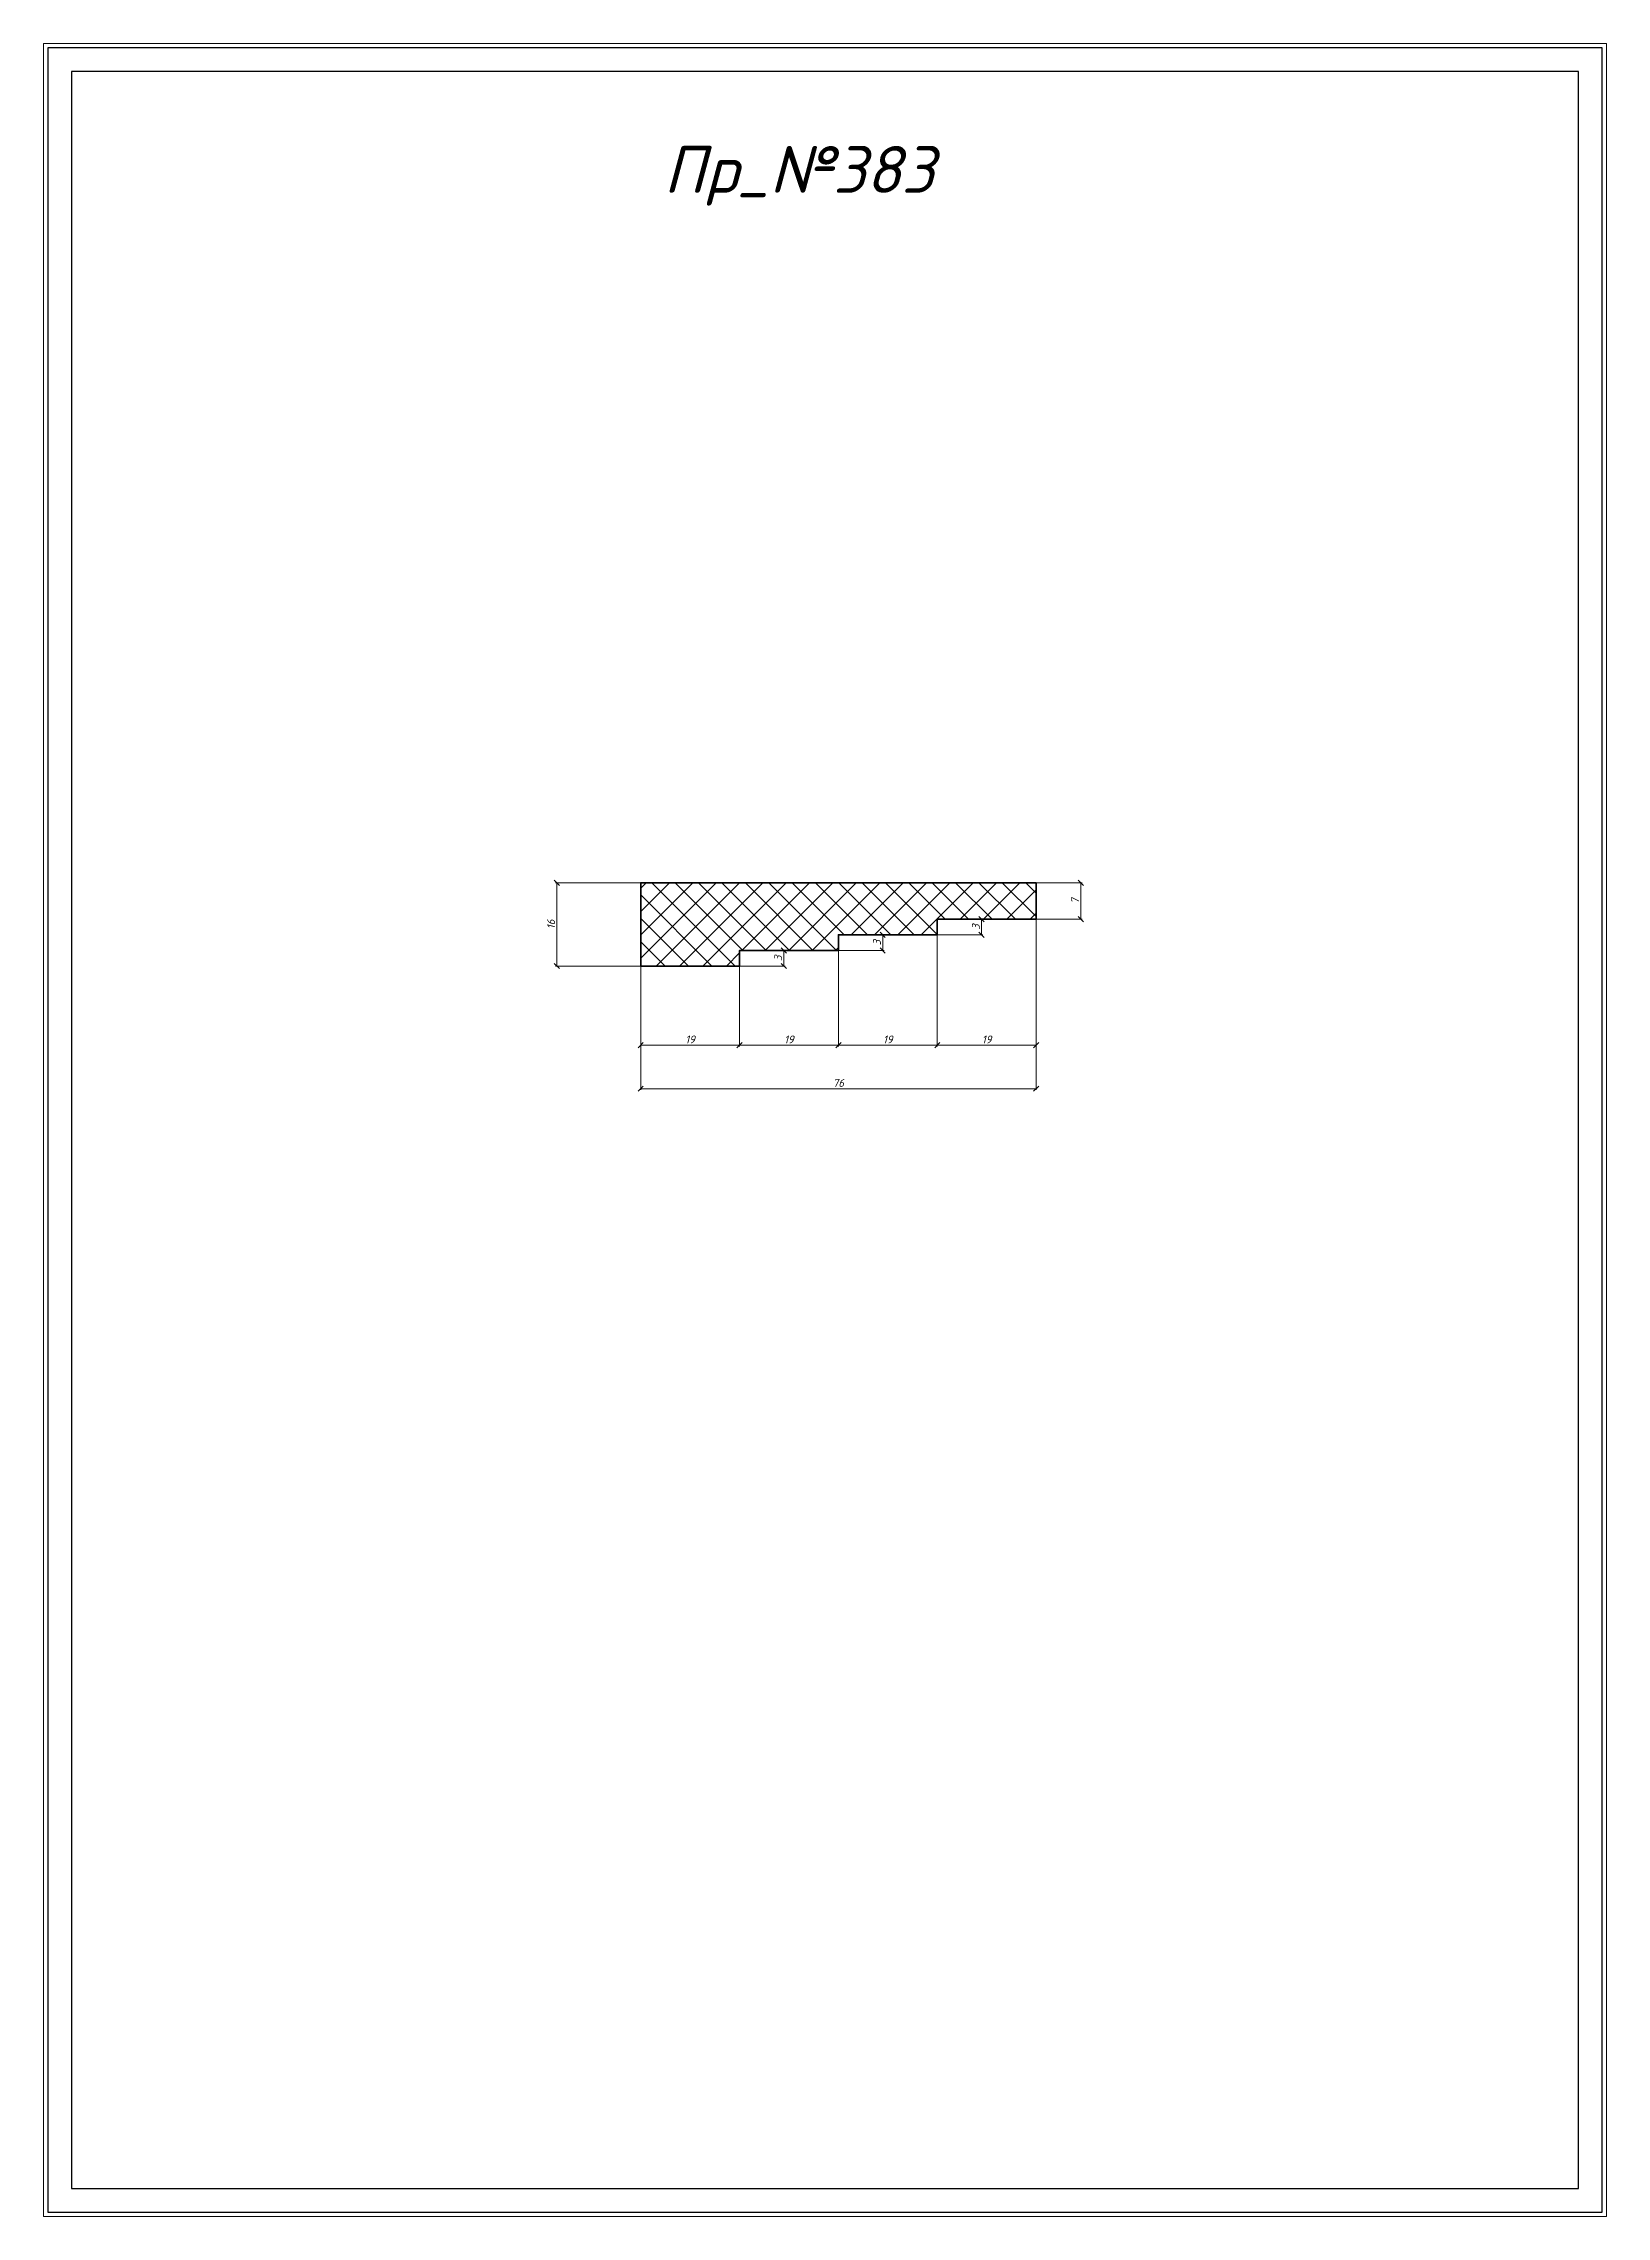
# Model space of a CAD drawing. Header units: millimetres. Extents: x 1588 to 1888, y -7567 to -7150.
import ezdxf

# ---------------------------------------------------------------- set-up
doc = ezdxf.new("R2010")
doc.units = ezdxf.units.MM
doc.layers.get('0').update_dxf_attribs({"lineweight": 13})
for name, color, linetype, lineweight in [('Пр_№383', 1, 'Continuous', 35), ('служебный слой НАДПИСИ', 7, 'Continuous', 13), ('служебный слой РАЗМЕРЫ', 7, 'Continuous', 9), ('служебный слой ШТАМП', 7, 'Continuous', 30), ('служебный слой ШТРИХОВКА', 7, 'Continuous', 5)]:
    doc.layers.add(name, color=color, linetype=linetype, lineweight=lineweight)
doc.styles.add('ЕСКД', font='isocpeur.ttf', dxfattribs={"oblique": 15})
doc.dimstyles.new('ЕСКД', dxfattribs={"dimtxt": 3.5, "dimasz": 2.5, "dimexe": 0.25, "dimexo": 0, "dimgap": 0.35, "dimtad": 1, "dimdec": 1, "dimzin": 9, "dimtxsty": 'ЕСКД', "dimblk": 'OBLIQUE', "dimcen": 0, "dimclrd": 256, "dimclre": 256, "dimclrt": 256, "dimadec": 1, "dimazin": 0, "dimtfac": 1, "dimtdec": 1, "dimtmove": 0, "dimatfit": 3, "dimldrblk": 'DOTSMALL', "dimfxl": 1, "dimlwd": -1, "dimlwe": -1, "dimarcsym": 0})

# ---------------------------------------------------------------- blocks, each defined once
blk = doc.blocks.new('_OBLIQUE')
at = {"color": 0, "linetype": 'ByBlock'}
blk.add_line((-0.5, -0.5), (0.5, 0.5), dxfattribs=at)
blk = doc.blocks.new('*D12')
at = {"layer": 'Defpoints', "color": 0, "transparency": 16777216}
for p in [(1721.42, -7323.89), (1721.42, -7326.89), (1729.93, -7326.89)]:
    blk.add_point(p, dxfattribs=at)
at = {"layer": 'служебный слой РАЗМЕРЫ', "transparency": 16777216}
for p, q in [((1721.42, -7323.89), (1730.18, -7323.89)), ((1729.93, -7323.89), (1729.93, -7326.89)), ((1721.42, -7326.89), (1730.18, -7326.89))]:
    blk.add_line(p, q, dxfattribs=at)
for p, rotation in [((1729.93, -7323.89), 90), ((1729.93, -7326.89), 270)]:
    blk.add_blockref('_OBLIQUE', p, dxfattribs=dict(at, rotation=rotation))
at = {"layer": 'служебный слой РАЗМЕРЫ', "transparency": 16777216, "insert": (1728.83, -7325.39), "char_height": 1.5, "attachment_point": 5, "rotation": 90, "style": 'ЕСКД'}
blk.add_mtext('3', dxfattribs=at)
blk = doc.blocks.new('_DotSmall')
at = {"color": 0, "linetype": 'ByBlock', "lineweight": -3, "const_width": 0.5}
blk.add_lwpolyline([(-0.0625, 0, 1), (0.0625, 0, 1)], format="xyb", close=True, dxfattribs=at)
blk = doc.blocks.new('*D11')
at = {"layer": 'Defpoints', "color": 0, "transparency": 16777216}
for p in [(1740.42, -7320.89), (1740.42, -7323.89), (1748.93, -7323.89)]:
    blk.add_point(p, dxfattribs=at)
at = {"layer": 'служебный слой РАЗМЕРЫ', "transparency": 16777216}
for p, q in [((1740.42, -7320.89), (1749.18, -7320.89)), ((1748.93, -7320.89), (1748.93, -7323.89)), ((1740.42, -7323.89), (1749.18, -7323.89))]:
    blk.add_line(p, q, dxfattribs=at)
for p, rotation in [((1748.93, -7320.89), 90), ((1748.93, -7323.89), 270)]:
    blk.add_blockref('_OBLIQUE', p, dxfattribs=dict(at, rotation=rotation))
at = {"layer": 'служебный слой РАЗМЕРЫ', "transparency": 16777216, "insert": (1747.83, -7322.39), "char_height": 1.5, "attachment_point": 5, "rotation": 90, "style": 'ЕСКД'}
blk.add_mtext('3', dxfattribs=at)
blk = doc.blocks.new('*D10')
at = {"layer": 'Defpoints', "color": 0, "transparency": 16777216}
for p in [(1702.42, -7310.89), (1686.29, -7326.89), (1702.42, -7326.89)]:
    blk.add_point(p, dxfattribs=at)
at = {"layer": 'служебный слой РАЗМЕРЫ', "transparency": 16777216}
for p, q in [((1702.42, -7310.89), (1686.04, -7310.89)), ((1686.29, -7310.89), (1686.29, -7326.89)), ((1702.42, -7326.89), (1686.04, -7326.89))]:
    blk.add_line(p, q, dxfattribs=at)
for p, rotation in [((1686.29, -7310.89), 90), ((1686.29, -7326.89), 270)]:
    blk.add_blockref('_OBLIQUE', p, dxfattribs=dict(at, rotation=rotation))
at = {"layer": 'служебный слой РАЗМЕРЫ', "transparency": 16777216, "insert": (1685.19, -7318.89), "char_height": 1.5, "attachment_point": 5, "rotation": 90, "style": 'ЕСКД'}
blk.add_mtext('16', dxfattribs=at)
blk = doc.blocks.new('*D9')
at = {"layer": 'Defpoints', "color": 0, "transparency": 16777216}
for p in [(1759.42, -7317.89), (1759.42, -7320.89), (1767.93, -7320.89)]:
    blk.add_point(p, dxfattribs=at)
at = {"layer": 'служебный слой РАЗМЕРЫ', "transparency": 16777216}
for p, q in [((1759.42, -7317.89), (1768.18, -7317.89)), ((1759.42, -7320.89), (1768.18, -7320.89)), ((1767.93, -7317.89), (1767.93, -7320.89))]:
    blk.add_line(p, q, dxfattribs=at)
for p, rotation in [((1767.93, -7317.89), 90), ((1767.93, -7320.89), 270)]:
    blk.add_blockref('_OBLIQUE', p, dxfattribs=dict(at, rotation=rotation))
at = {"layer": 'служебный слой РАЗМЕРЫ', "transparency": 16777216, "insert": (1766.83, -7319.39), "char_height": 1.5, "attachment_point": 5, "rotation": 90, "style": 'ЕСКД'}
blk.add_mtext('3', dxfattribs=at)
blk = doc.blocks.new('*D8')
at = {"layer": 'Defpoints', "color": 0, "transparency": 16777216}
for p in [(1778.42, -7310.89), (1778.42, -7317.89), (1787.01, -7317.89)]:
    blk.add_point(p, dxfattribs=at)
at = {"layer": 'служебный слой РАЗМЕРЫ', "transparency": 16777216}
for p, q in [((1778.42, -7310.89), (1787.26, -7310.89)), ((1787.01, -7310.89), (1787.01, -7317.89)), ((1778.42, -7317.89), (1787.26, -7317.89))]:
    blk.add_line(p, q, dxfattribs=at)
for p, rotation in [((1787.01, -7310.89), 90), ((1787.01, -7317.89), 270)]:
    blk.add_blockref('_OBLIQUE', p, dxfattribs=dict(at, rotation=rotation))
at = {"layer": 'служебный слой РАЗМЕРЫ', "transparency": 16777216, "insert": (1785.91, -7314.39), "char_height": 1.5, "attachment_point": 5, "rotation": 90, "style": 'ЕСКД'}
blk.add_mtext('7', dxfattribs=at)
blk = doc.blocks.new('*D7')
at = {"layer": 'Defpoints', "color": 0, "transparency": 16777216}
for p in [(1702.42, -7326.89), (1721.42, -7326.89), (1721.42, -7342.09)]:
    blk.add_point(p, dxfattribs=at)
at = {"layer": 'служебный слой РАЗМЕРЫ', "transparency": 16777216}
for p, q in [((1702.42, -7326.89), (1702.42, -7342.34)), ((1721.42, -7326.89), (1721.42, -7342.34)), ((1702.42, -7342.09), (1721.42, -7342.09))]:
    blk.add_line(p, q, dxfattribs=at)
at = {"layer": 'служебный слой РАЗМЕРЫ', "transparency": 16777216, "rotation": 180}
blk.add_blockref('_OBLIQUE', (1702.42, -7342.09), dxfattribs=at)
at = {"layer": 'служебный слой РАЗМЕРЫ', "transparency": 16777216}
blk.add_blockref('_OBLIQUE', (1721.42, -7342.09), dxfattribs=at)
at = {"layer": 'служебный слой РАЗМЕРЫ', "transparency": 16777216, "insert": (1711.92, -7340.99), "char_height": 1.5, "attachment_point": 5, "style": 'ЕСКД'}
blk.add_mtext('19', dxfattribs=at)
blk = doc.blocks.new('*D6')
at = {"layer": 'Defpoints', "color": 0, "transparency": 16777216}
for p in [(1740.42, -7323.89), (1721.42, -7326.89), (1740.42, -7342.09)]:
    blk.add_point(p, dxfattribs=at)
at = {"layer": 'служебный слой РАЗМЕРЫ', "transparency": 16777216}
for p, q in [((1740.42, -7323.89), (1740.42, -7342.34)), ((1721.42, -7326.89), (1721.42, -7342.34)), ((1721.42, -7342.09), (1740.42, -7342.09))]:
    blk.add_line(p, q, dxfattribs=at)
at = {"layer": 'служебный слой РАЗМЕРЫ', "transparency": 16777216, "rotation": 180}
blk.add_blockref('_OBLIQUE', (1721.42, -7342.09), dxfattribs=at)
at = {"layer": 'служебный слой РАЗМЕРЫ', "transparency": 16777216}
blk.add_blockref('_OBLIQUE', (1740.42, -7342.09), dxfattribs=at)
at = {"layer": 'служебный слой РАЗМЕРЫ', "transparency": 16777216, "insert": (1730.92, -7340.99), "char_height": 1.5, "attachment_point": 5, "style": 'ЕСКД'}
blk.add_mtext('19', dxfattribs=at)
blk = doc.blocks.new('*D5')
at = {"layer": 'Defpoints', "color": 0, "transparency": 16777216}
for p in [(1759.42, -7320.89), (1740.42, -7323.89), (1740.42, -7342.09)]:
    blk.add_point(p, dxfattribs=at)
at = {"layer": 'служебный слой РАЗМЕРЫ', "transparency": 16777216}
for p, q in [((1759.42, -7320.89), (1759.42, -7342.34)), ((1740.42, -7323.89), (1740.42, -7342.34)), ((1759.42, -7342.09), (1740.42, -7342.09))]:
    blk.add_line(p, q, dxfattribs=at)
at = {"layer": 'служебный слой РАЗМЕРЫ', "transparency": 16777216, "rotation": 180}
blk.add_blockref('_OBLIQUE', (1740.42, -7342.09), dxfattribs=at)
at = {"layer": 'служебный слой РАЗМЕРЫ', "transparency": 16777216}
blk.add_blockref('_OBLIQUE', (1759.42, -7342.09), dxfattribs=at)
at = {"layer": 'служебный слой РАЗМЕРЫ', "transparency": 16777216, "insert": (1749.92, -7340.99), "char_height": 1.5, "attachment_point": 5, "style": 'ЕСКД'}
blk.add_mtext('19', dxfattribs=at)
blk = doc.blocks.new('*D4')
at = {"layer": 'Defpoints', "color": 0, "transparency": 16777216}
for p in [(1759.42, -7320.89), (1778.42, -7317.89), (1778.42, -7342.09)]:
    blk.add_point(p, dxfattribs=at)
at = {"layer": 'служебный слой РАЗМЕРЫ', "transparency": 16777216}
for p, q in [((1759.42, -7320.89), (1759.42, -7342.34)), ((1778.42, -7317.89), (1778.42, -7342.34)), ((1759.42, -7342.09), (1778.42, -7342.09))]:
    blk.add_line(p, q, dxfattribs=at)
at = {"layer": 'служебный слой РАЗМЕРЫ', "transparency": 16777216, "rotation": 180}
blk.add_blockref('_OBLIQUE', (1759.42, -7342.09), dxfattribs=at)
at = {"layer": 'служебный слой РАЗМЕРЫ', "transparency": 16777216}
blk.add_blockref('_OBLIQUE', (1778.42, -7342.09), dxfattribs=at)
at = {"layer": 'служебный слой РАЗМЕРЫ', "transparency": 16777216, "insert": (1768.92, -7340.99), "char_height": 1.5, "attachment_point": 5, "style": 'ЕСКД'}
blk.add_mtext('19', dxfattribs=at)
blk = doc.blocks.new('*D3')
at = {"layer": 'Defpoints', "color": 0, "transparency": 16777216}
for p in [(1778.42, -7317.89), (1702.42, -7326.89), (1702.42, -7350.46)]:
    blk.add_point(p, dxfattribs=at)
at = {"layer": 'служебный слой РАЗМЕРЫ', "transparency": 16777216}
for p, q in [((1778.42, -7317.89), (1778.42, -7350.71)), ((1702.42, -7326.89), (1702.42, -7350.71)), ((1778.42, -7350.46), (1702.42, -7350.46))]:
    blk.add_line(p, q, dxfattribs=at)
at = {"layer": 'служебный слой РАЗМЕРЫ', "transparency": 16777216, "rotation": 180}
blk.add_blockref('_OBLIQUE', (1702.42, -7350.46), dxfattribs=at)
at = {"layer": 'служебный слой РАЗМЕРЫ', "transparency": 16777216}
blk.add_blockref('_OBLIQUE', (1778.42, -7350.46), dxfattribs=at)
at = {"layer": 'служебный слой РАЗМЕРЫ', "transparency": 16777216, "insert": (1740.42, -7349.36), "char_height": 1.5, "attachment_point": 5, "style": 'ЕСКД'}
blk.add_mtext('76', dxfattribs=at)

msp = doc.modelspace()

# ---------------------------------------------------------------- hatches: boundary and pattern name
at = {"layer": 'служебный слой ШТРИХОВКА'}
h = msp.add_hatch(dxfattribs=at)
h.set_pattern_fill('ANSI37', color=256)
h.set_pattern_definition([(45, (0, -1120.6904), (-2.245064, 2.245064), []), (135, (0, -1120.6904), (-2.245064, -2.245064), [])])
h.paths.add_polyline_path([(1740.42, -7323.89), (1740.42, -7320.89), (1759.42, -7320.89), (1759.42, -7317.89), (1778.42, -7317.89), (1778.42, -7310.89), (1702.42, -7310.89), (1702.42, -7326.89), (1721.42, -7326.89), (1721.42, -7323.89)])

# ---------------------------------------------------------------- linework, layer by layer
at = {"layer": 'Пр_№383'}
msp.add_lwpolyline([(1778.42, -7310.89), (1778.42, -7310.89), (1778.42, -7310.89), (1778.42, -7317.89), (1759.42, -7317.89), (1759.42, -7317.89), (1759.42, -7317.89), (1759.42, -7320.89), (1740.42, -7320.89), (1740.42, -7320.89), (1740.42, -7320.89), (1740.42, -7323.89), (1721.42, -7323.89), (1721.42, -7323.89), (1721.42, -7323.89), (1721.42, -7326.89), (1702.42, -7326.89), (1702.42, -7310.89), (1702.42, -7310.89), (1702.42, -7310.89)], close=True, dxfattribs=at)
at = {"layer": 'служебный слой ШТАМП', "color": 6, "lineweight": 5, "ltscale": 100}
msp.add_lwpolyline([(1888.04, -7149.59), (1587.63, -7149.59), (1587.63, -7567.22), (1888.04, -7567.22)], close=True, dxfattribs=at)
at = {"layer": 'служебный слой ШТАМП', "color": 7, "ltscale": 100}
for points in [[(1887.18, -7150.45), (1588.5, -7150.45), (1588.5, -7566.36), (1887.18, -7566.36)], [(1882.65, -7154.98), (1593.03, -7154.98), (1593.03, -7561.83), (1882.65, -7561.83)]]:
    msp.add_lwpolyline(points, close=True, dxfattribs=at)

# ---------------------------------------------------------------- texts
at = {"layer": 'служебный слой НАДПИСИ', "style": 'ЕСКД', "oblique": 15}
msp.add_text('Пр_№383', height=9, dxfattribs=at).set_placement((1706.81, -7178.3))

# ---------------------------------------------------------------- dimensions: what is measured, and where the dimension line sits
at = {"layer": 'служебный слой РАЗМЕРЫ'}
for base, p1, p2, angle, picture, middle in [((1686.29, -7326.89), (1702.42, -7310.89), (1702.42, -7326.89), 90, '*D10', (1685.19, -7318.89)), ((1787.01, -7317.89), (1778.42, -7310.89), (1778.42, -7317.89), 90, '*D8', (1785.91, -7314.39)), ((1702.42, -7350.46), (1778.42, -7317.89), (1702.42, -7326.89), 180, '*D3', (1740.42, -7349.36)), ((1740.42, -7342.09), (1759.42, -7320.89), (1740.42, -7323.89), 180, '*D5', (1749.92, -7340.99)), ((1748.93, -7323.89), (1740.42, -7320.89), (1740.42, -7323.89), 90, '*D11', (1747.83, -7322.39)), ((1778.42, -7342.09), (1759.42, -7320.89), (1778.42, -7317.89), 180, '*D4', (1768.92, -7340.99)), ((1767.93, -7320.89), (1759.42, -7317.89), (1759.42, -7320.89), 90, '*D9', (1766.83, -7319.39)), ((1740.42, -7342.09), (1721.42, -7326.89), (1740.42, -7323.89), 180, '*D6', (1730.92, -7340.99)), ((1729.93, -7326.89), (1721.42, -7323.89), (1721.42, -7326.89), 90, '*D12', (1728.83, -7325.39)), ((1721.42, -7342.09), (1702.42, -7326.89), (1721.42, -7326.89), 180, '*D7', (1711.92, -7340.99))]:
    dim = msp.add_linear_dim(base=base, p1=p1, p2=p2, angle=angle, dimstyle='ЕСКД', override={"dimtxt": 1.5, "dimasz": 1}, dxfattribs=at)
    dim.commit()
    dim.dimension.update_dxf_attribs({"geometry": picture, "text_midpoint": middle})

doc.saveas('drawing.dxf')
